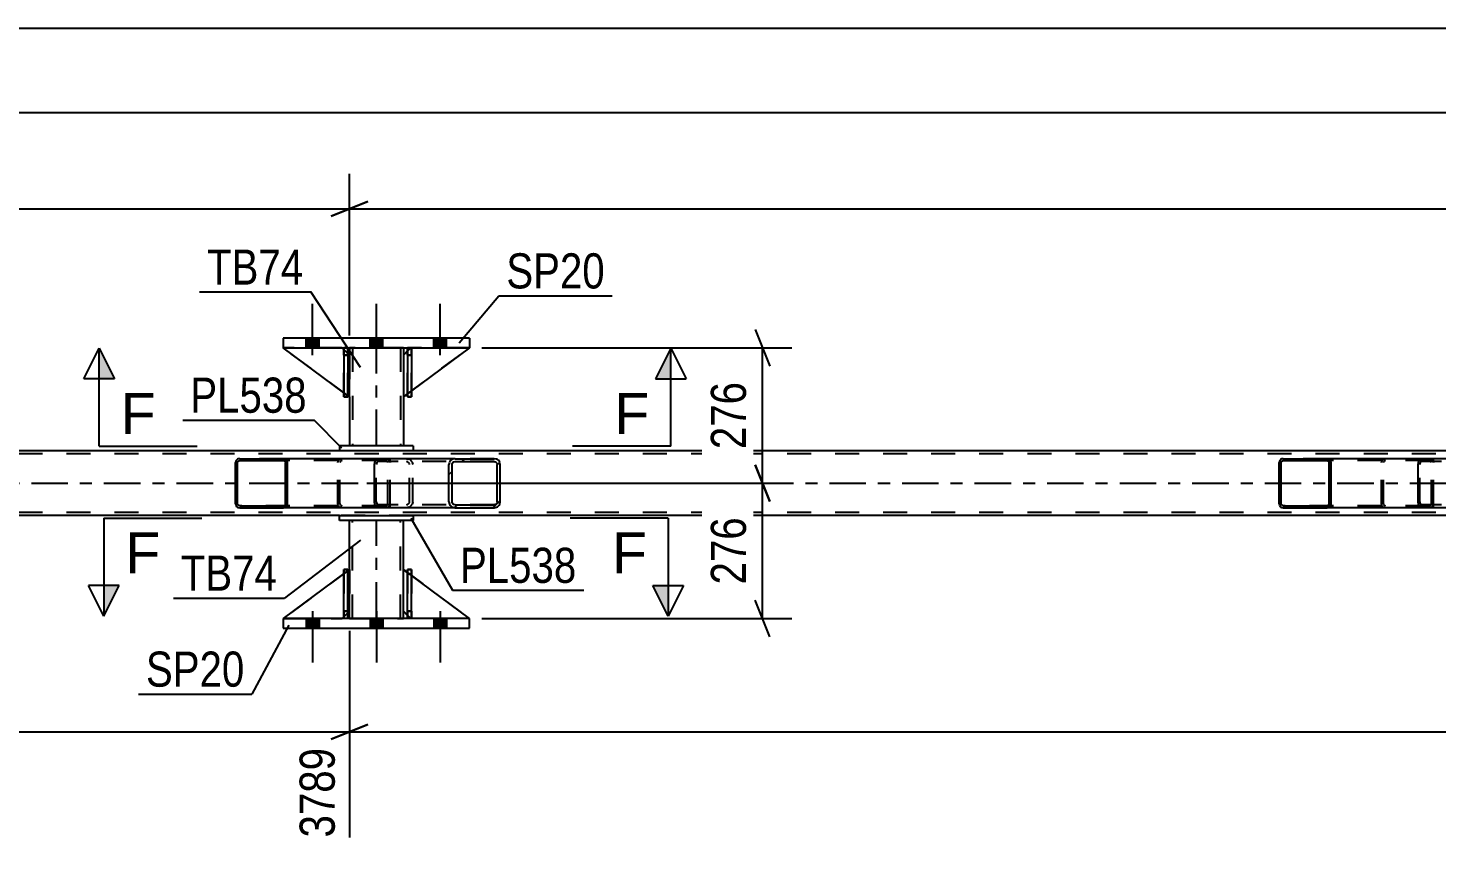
# Model space of a CAD drawing. Header units: millimetres. Extents: x 0 to 841, y 0 to 594.
# Drawn here: x 211.4 to 326.3, y 218.5 to 285.1 of the extents above; entities that cross this region are included whole.
import ezdxf

# ---------------------------------------------------------------- set-up
doc = ezdxf.new("R2010")
doc.units = ezdxf.units.MM
doc.linetypes.add('DXK_LINE_DOT2', pattern=[3.9198, 1.9599, -1.9599])
doc.linetypes.add('DXK_LINE_DOT3', pattern=[5.9187, 2.979, -0.9799, 0.9799, -0.9799])
doc.styles.add('Arial', font='ARIAL.TTF', dxfattribs={"height": 0.2})
doc.styles.add('Arial Narrow', font='ARIALN.TTF', dxfattribs={"height": 0.2})

# ---------------------------------------------------------------- blocks, each defined once
blk = doc.blocks.new('Bolt-814748510-2483 - 2466')
at = {"linetype": 'Continuous'}
for points in [[(235.15, 236.96), (234.11, 236.96), (234.11, 236.16), (235.15, 236.16)], [(235.15, 236.96), (234.11, 236.96), (234.11, 236.16), (235.15, 236.16)], [(235.15, 236.96), (234.11, 236.96), (234.11, 236.16), (235.15, 236.16)], [(240.35, 236.96), (239.31, 236.96), (239.31, 236.16), (240.35, 236.16)], [(240.35, 236.96), (239.31, 236.96), (239.31, 236.16), (240.35, 236.16)], [(245.55, 236.96), (244.51, 236.96), (244.51, 236.16), (245.55, 236.16)], [(245.55, 236.96), (244.51, 236.96), (244.51, 236.16), (245.55, 236.16)], [(245.55, 236.96), (244.51, 236.96), (244.51, 236.16), (245.55, 236.16)]]:
    blk.add_hatch(color=1, dxfattribs=at).paths.add_polyline_path(points)
at = {"color": 1, "linetype": 'Continuous'}
for p, q in [((234.11, 236.96), (234.11, 236.16)), ((234.11, 236.96), (234.11, 236.16)), ((234.11, 236.96), (234.11, 236.16)), ((234.63, 237.56), (234.63, 233.36)), ((234.63, 237.56), (234.63, 233.36)), ((234.63, 237.56), (234.63, 233.36)), ((235.15, 236.96), (235.15, 236.16)), ((235.15, 236.96), (235.15, 236.16)), ((235.15, 236.96), (235.15, 236.16)), ((239.31, 236.96), (239.31, 236.16)), ((239.31, 236.96), (239.31, 236.16)), ((239.83, 237.56), (239.83, 233.36)), ((239.83, 237.56), (239.83, 233.36)), ((240.35, 236.96), (240.35, 236.16)), ((240.35, 236.96), (240.35, 236.16)), ((244.51, 236.96), (244.51, 236.16)), ((244.51, 236.96), (244.51, 236.16)), ((244.51, 236.96), (244.51, 236.16)), ((245.03, 237.56), (245.03, 233.36)), ((245.03, 237.56), (245.03, 233.36)), ((245.03, 237.56), (245.03, 233.36)), ((245.55, 236.96), (245.55, 236.16)), ((245.55, 236.96), (245.55, 236.16)), ((245.55, 236.96), (245.55, 236.16))]:
    blk.add_line(p, q, dxfattribs=at)
blk = doc.blocks.new('Part-814748510-2604 - 2466')
at = {"color": 2, "linetype": 'Continuous'}
for p, q in [((242.7, 259.04), (242.38, 259.04)), ((242.38, 259.04), (242.38, 255.04)), ((242.7, 259.04), (242.7, 259.04)), ((242.7, 259.04), (242.7, 255.04)), ((242.7, 255.04), (242.38, 255.04))]:
    blk.add_line(p, q, dxfattribs=at)
at = {"color": 7, "linetype": 'DXK_LINE_DOT2'}
for p, q in [((242.38, 258.44), (242.38, 259.04)), ((242.7, 258.44), (242.7, 259.04)), ((242.7, 259.04), (242.7, 259.04)), ((242.7, 258.44), (242.38, 258.44)), ((242.38, 258.44), (242.38, 255.04)), ((242.7, 255.04), (242.7, 258.44))]:
    blk.add_line(p, q, dxfattribs=at)
blk = doc.blocks.new('Bolt-814748510-2484 - 2466')
at = {"linetype": 'Continuous'}
for points in [[(234.11, 259.04), (235.15, 259.04), (235.15, 259.84), (234.11, 259.84)], [(234.11, 259.04), (235.15, 259.04), (235.15, 259.84), (234.11, 259.84)], [(234.11, 259.04), (235.15, 259.04), (235.15, 259.84), (234.11, 259.84)], [(239.31, 259.04), (240.35, 259.04), (240.35, 259.84), (239.31, 259.84)], [(239.31, 259.04), (240.35, 259.04), (240.35, 259.84), (239.31, 259.84)], [(244.51, 259.04), (245.55, 259.04), (245.55, 259.84), (244.51, 259.84)], [(244.51, 259.04), (245.55, 259.04), (245.55, 259.84), (244.51, 259.84)], [(244.51, 259.04), (245.55, 259.04), (245.55, 259.84), (244.51, 259.84)]]:
    blk.add_hatch(color=1, dxfattribs=at).paths.add_polyline_path(points)
at = {"color": 1, "linetype": 'Continuous'}
for p, q in [((234.63, 258.44), (234.63, 262.64)), ((234.63, 258.44), (234.63, 262.64)), ((234.63, 258.44), (234.63, 262.64)), ((239.83, 258.44), (239.83, 262.64)), ((239.83, 258.44), (239.83, 262.64)), ((245.03, 258.44), (245.03, 262.64)), ((245.03, 258.44), (245.03, 262.64)), ((245.03, 258.44), (245.03, 262.64)), ((234.11, 259.04), (234.11, 259.84)), ((234.11, 259.04), (234.11, 259.84)), ((234.11, 259.04), (234.11, 259.84)), ((235.15, 259.04), (235.15, 259.84)), ((235.15, 259.04), (235.15, 259.84)), ((235.15, 259.04), (235.15, 259.84)), ((239.31, 259.04), (239.31, 259.84)), ((239.31, 259.04), (239.31, 259.84)), ((240.35, 259.04), (240.35, 259.84)), ((240.35, 259.04), (240.35, 259.84)), ((244.51, 259.04), (244.51, 259.84)), ((244.51, 259.04), (244.51, 259.84)), ((244.51, 259.04), (244.51, 259.84)), ((245.55, 259.04), (245.55, 259.84)), ((245.55, 259.04), (245.55, 259.84)), ((245.55, 259.04), (245.55, 259.84))]:
    blk.add_line(p, q, dxfattribs=at)
blk = doc.blocks.new('Part-814748510-2548 - 2466')
at = {"color": 2, "linetype": 'Continuous'}
for p, q in [((236.83, 250.64), (99.23, 250.64)), ((492.23, 250.64), (242.83, 250.64)), ((236.83, 245.36), (99.23, 245.36)), ((492.23, 245.36), (242.83, 245.36))]:
    blk.add_line(p, q, dxfattribs=at)
at = {"color": 7, "linetype": 'DXK_LINE_DOT2'}
for p, q in [((242.83, 250.64), (236.83, 250.64)), ((761.35, 250.4), (99.23, 250.4)), ((761.35, 245.6), (99.23, 245.6)), ((242.83, 245.36), (236.83, 245.36))]:
    blk.add_line(p, q, dxfattribs=at)
at = {"color": 7, "linetype": 'DXK_LINE_DOT3'}
blk.add_line((99.23, 248), (761.35, 248), dxfattribs=at)
blk = doc.blocks.new('Part-814748510-2610 - 2466')
at = {"linetype": 'Continuous'}
h = blk.add_hatch(dxfattribs=at)
h.set_pattern_fill('', scale=0.7, style=0, pattern_type=0)
h.set_pattern_definition([(45, (232.5688, 249.8034), (-1.57154, 1.57154), [])])
h.paths.add_polyline_path([(232.59, 249.68), (232.57, 249.8), (232.5, 249.91), (232.38, 249.98), (232.25, 250), (228.68, 250), (228.55, 249.98), (228.44, 249.91), (228.36, 249.8), (228.34, 249.68), (228.34, 246.32), (228.36, 246.2), (228.44, 246.09), (228.55, 246.03), (228.68, 246), (232.25, 246), (232.38, 246.03), (232.5, 246.09), (232.57, 246.2), (232.59, 246.32)])
h.paths.add_polyline_path([(232.41, 246.26), (232.37, 246.21), (232.32, 246.17), (232.25, 246.16), (228.68, 246.16), (228.61, 246.17), (228.56, 246.21), (228.52, 246.26), (228.51, 246.32), (228.51, 249.68), (228.52, 249.74), (228.56, 249.79), (228.61, 249.83), (228.68, 249.84), (232.25, 249.84), (232.32, 249.83), (232.37, 249.79), (232.41, 249.74), (232.42, 249.68), (232.42, 246.32)])
at = {"color": 2, "linetype": 'Continuous'}
for p, q in [((228.36, 249.8), (228.34, 249.68)), ((228.34, 246.32), (228.34, 249.68)), ((228.51, 249.68), (228.52, 249.74)), ((228.51, 246.32), (228.51, 249.68)), ((228.52, 249.74), (228.56, 249.79)), ((228.68, 250), (228.55, 249.98)), ((228.56, 249.79), (228.61, 249.83)), ((228.61, 249.83), (228.68, 249.84)), ((228.68, 250), (232.25, 250)), ((228.68, 249.84), (232.25, 249.84)), ((239.95, 250), (232.25, 250)), ((232.38, 249.98), (232.25, 250)), ((232.25, 249.84), (232.32, 249.83)), ((232.32, 249.83), (232.37, 249.79)), ((232.37, 249.79), (232.41, 249.74)), ((232.41, 249.74), (232.42, 249.68)), ((232.42, 246.32), (232.42, 249.68)), ((232.59, 249.68), (232.57, 249.8)), ((232.59, 246.32), (232.59, 249.68)), ((228.34, 246.32), (228.36, 246.2)), ((228.52, 246.26), (228.51, 246.32)), ((228.56, 246.21), (228.52, 246.26)), ((228.55, 246.03), (228.68, 246)), ((228.61, 246.17), (228.56, 246.21)), ((228.68, 246.16), (228.61, 246.17)), ((228.68, 246.16), (232.25, 246.16)), ((228.68, 246), (232.25, 246)), ((232.32, 246.17), (232.25, 246.16)), ((232.25, 246), (232.38, 246.03)), ((239.95, 246), (232.25, 246)), ((232.37, 246.21), (232.32, 246.17)), ((232.41, 246.26), (232.37, 246.21)), ((232.42, 246.32), (232.41, 246.26)), ((232.57, 246.2), (232.59, 246.32))]:
    blk.add_line(p, q, dxfattribs=at)
at = {"color": 7, "linetype": 'DXK_LINE_DOT2'}
for p, q in [((232.25, 250), (228.68, 250)), ((240.6, 249.84), (228.68, 249.84)), ((236.69, 249.68), (236.71, 249.8)), ((236.69, 246.32), (236.69, 249.68)), ((236.87, 249.74), (236.86, 249.68)), ((236.86, 246.32), (236.86, 249.68)), ((236.91, 249.79), (236.87, 249.74)), ((236.9, 249.98), (237.03, 250)), ((236.96, 249.83), (236.91, 249.79)), ((237.03, 249.84), (236.96, 249.83)), ((240.6, 250), (239.95, 250)), ((240.6, 250), (240.73, 249.98)), ((240.67, 249.83), (240.6, 249.84)), ((240.72, 249.79), (240.67, 249.83)), ((240.76, 249.74), (240.72, 249.79)), ((240.77, 249.68), (240.76, 249.74)), ((240.77, 246.32), (240.77, 249.68)), ((240.92, 249.8), (240.94, 249.7)), ((240.94, 249.7), (240.94, 249.68)), ((240.94, 246.32), (240.94, 249.68)), ((240.6, 246.16), (228.68, 246.16)), ((232.25, 246), (228.68, 246)), ((236.71, 246.2), (236.69, 246.32)), ((236.86, 246.32), (236.87, 246.26)), ((236.87, 246.26), (236.91, 246.21)), ((237.03, 246), (236.9, 246.03)), ((236.91, 246.21), (236.92, 246.2)), ((236.92, 246.2), (236.96, 246.17)), ((236.96, 246.17), (237.03, 246.16)), ((240.6, 246), (239.95, 246)), ((240.6, 246.16), (240.67, 246.17)), ((240.73, 246.03), (240.6, 246)), ((240.67, 246.17), (240.72, 246.21)), ((240.72, 246.21), (240.76, 246.26)), ((240.76, 246.26), (240.77, 246.32)), ((240.94, 246.3), (240.92, 246.2)), ((240.94, 246.32), (240.94, 246.3))]:
    blk.add_line(p, q, dxfattribs=at)
at = {"color": 2, "linetype": 'Continuous'}
for centre, start, end in [((228.67, 249.67), 110.7583, 155.68), ((232.27, 249.67), 24.32, 69.2417), ((228.67, 246.33), 204.32, 249.2417), ((232.27, 246.33), 290.7583, 335.68)]:
    blk.add_arc(centre, 0.331, start, end, dxfattribs=at)
at = {"color": 7, "linetype": 'DXK_LINE_DOT2'}
for centre, start, end in [((237.01, 249.67), 110.7583, 155.68), ((240.62, 249.67), 24.32, 69.2417), ((237.01, 246.33), 204.32, 249.2417), ((240.62, 246.33), 290.7583, 335.68)]:
    blk.add_arc(centre, 0.331, start, end, dxfattribs=at)
blk = doc.blocks.new('Part-814748510-2624 - 2466')
at = {"color": 2, "linetype": 'Continuous'}
for p, q in [((237.63, 259.04), (237.63, 258.44)), ((242.03, 259.04), (242.03, 258.44)), ((237.63, 255.04), (237.63, 251.04)), ((242.03, 255.04), (242.03, 251.04))]:
    blk.add_line(p, q, dxfattribs=at)
at = {"color": 7, "linetype": 'DXK_LINE_DOT2'}
for p, q in [((242.03, 259.04), (237.63, 259.04)), ((237.87, 259.04), (237.87, 251.04)), ((241.79, 259.04), (241.79, 251.04)), ((237.63, 258.44), (237.63, 255.04)), ((242.03, 258.44), (242.03, 255.04)), ((242.03, 251.04), (237.63, 251.04))]:
    blk.add_line(p, q, dxfattribs=at)
at = {"color": 7, "linetype": 'DXK_LINE_DOT3'}
blk.add_line((239.83, 251.04), (239.83, 259.04), dxfattribs=at)
blk = doc.blocks.new('Part-814748510-2597 - 2466')
at = {"color": 2, "linetype": 'Continuous'}
for p, q in [((242.83, 251.04), (236.83, 251.04)), ((236.83, 251.04), (236.83, 250.64)), ((242.83, 250.64), (236.83, 250.64)), ((242.83, 251.04), (242.83, 250.64))]:
    blk.add_line(p, q, dxfattribs=at)
blk = doc.blocks.new('Part-814748510-2609 - 2466')
at = {"linetype": 'Continuous'}
h = blk.add_hatch(dxfattribs=at)
h.set_pattern_fill('', scale=0.7, style=0, pattern_type=0)
h.set_pattern_definition([(45, (249.9007, 249.7046), (-1.57154, 1.57154), [])])
h.paths.add_polyline_path([(249.94, 249.52), (249.9, 249.7), (249.79, 249.86), (249.63, 249.96), (249.44, 250), (246.25, 250), (246.06, 249.96), (245.9, 249.86), (245.79, 249.7), (245.75, 249.52), (245.75, 246.48), (245.79, 246.3), (245.9, 246.14), (246.06, 246.04), (246.25, 246), (249.44, 246), (249.63, 246.04), (249.79, 246.14), (249.9, 246.3), (249.94, 246.48)])
h.paths.add_polyline_path([(249.67, 246.39), (249.61, 246.31), (249.53, 246.26), (249.44, 246.24), (246.25, 246.24), (246.16, 246.26), (246.07, 246.31), (246.02, 246.39), (246, 246.48), (246, 249.52), (246.02, 249.61), (246.07, 249.69), (246.16, 249.74), (246.25, 249.76), (249.44, 249.76), (249.53, 249.74), (249.61, 249.69), (249.67, 249.61), (249.69, 249.52), (249.69, 246.48)])
at = {"color": 2, "linetype": 'Continuous'}
for p, q in [((239.68, 249.52), (239.7, 249.7)), ((239.68, 246.48), (239.68, 249.52)), ((239.7, 249.7), (239.76, 249.86)), ((239.76, 249.86), (239.85, 249.96)), ((239.85, 249.96), (239.95, 250)), ((246.25, 250), (239.95, 250)), ((245.79, 249.7), (245.75, 249.52)), ((245.75, 246.48), (245.75, 249.52)), ((246, 249.52), (246.02, 249.61)), ((246, 246.48), (246, 249.52)), ((246.02, 249.61), (246.07, 249.69)), ((246.25, 250), (246.06, 249.96)), ((246.07, 249.69), (246.16, 249.74)), ((246.16, 249.74), (246.25, 249.76)), ((246.25, 250), (249.44, 250)), ((246.25, 249.76), (249.44, 249.76)), ((249.63, 249.96), (249.44, 250)), ((249.44, 249.76), (249.53, 249.74)), ((249.53, 249.74), (249.61, 249.69)), ((249.61, 249.69), (249.67, 249.61)), ((249.67, 249.61), (249.69, 249.52)), ((249.69, 246.48), (249.69, 249.52)), ((249.94, 249.52), (249.9, 249.7)), ((249.94, 246.48), (249.94, 249.52)), ((239.7, 246.3), (239.68, 246.48)), ((239.76, 246.14), (239.7, 246.3)), ((239.85, 246.04), (239.76, 246.14)), ((239.95, 246), (239.85, 246.04)), ((246.25, 246), (239.95, 246)), ((245.75, 246.48), (245.79, 246.3)), ((246.02, 246.39), (246, 246.48)), ((246.07, 246.31), (246.02, 246.39)), ((246.06, 246.04), (246.25, 246)), ((246.16, 246.26), (246.07, 246.31)), ((246.25, 246.24), (246.16, 246.26)), ((246.25, 246.24), (249.44, 246.24)), ((246.25, 246), (249.44, 246)), ((249.53, 246.26), (249.44, 246.24)), ((249.44, 246), (249.63, 246.04)), ((249.61, 246.31), (249.53, 246.26)), ((249.67, 246.39), (249.61, 246.31)), ((249.69, 246.48), (249.67, 246.39)), ((249.9, 246.3), (249.94, 246.48))]:
    blk.add_line(p, q, dxfattribs=at)
at = {"color": 7, "linetype": 'DXK_LINE_DOT2'}
for p, q in [((239.83, 249.61), (239.82, 249.52)), ((239.82, 246.48), (239.82, 249.52)), ((239.86, 249.69), (239.83, 249.61)), ((239.9, 249.74), (239.86, 249.69)), ((239.95, 249.76), (239.9, 249.74)), ((249.44, 249.76), (239.95, 249.76)), ((240.94, 249.76), (240.94, 250)), ((242.29, 250), (242.48, 249.96)), ((242.38, 249.74), (242.29, 249.76)), ((242.46, 249.69), (242.38, 249.74)), ((242.52, 249.61), (242.46, 249.69)), ((242.54, 249.52), (242.52, 249.61)), ((242.54, 246.48), (242.54, 249.52)), ((242.75, 249.7), (242.79, 249.52)), ((242.79, 246.48), (242.79, 249.52)), ((249.44, 250), (246.25, 250)), ((239.82, 246.48), (239.83, 246.39)), ((239.83, 246.39), (239.86, 246.31)), ((239.86, 246.31), (239.9, 246.26)), ((239.9, 246.26), (239.95, 246.24)), ((249.44, 246.24), (239.95, 246.24)), ((240.94, 246), (240.94, 246.24)), ((242.29, 246.24), (242.38, 246.26)), ((242.48, 246.04), (242.29, 246)), ((242.38, 246.26), (242.46, 246.31)), ((242.46, 246.31), (242.52, 246.39)), ((242.52, 246.39), (242.54, 246.48)), ((242.79, 246.48), (242.75, 246.3)), ((249.44, 246), (246.25, 246))]:
    blk.add_line(p, q, dxfattribs=at)
for centre, start, end in [((242.3, 249.51), 23.8494, 68.8059), ((242.3, 246.5), 291.1941, 336.1506)]:
    blk.add_arc(centre, 0.492, start, end, dxfattribs=at)
at = {"color": 2, "linetype": 'Continuous'}
for centre, start, end in [((246.24, 249.51), 111.1941, 156.1506), ((249.45, 249.51), 23.8494, 68.8059), ((246.24, 246.5), 203.8494, 248.8059), ((249.45, 246.5), 291.1941, 336.1506)]:
    blk.add_arc(centre, 0.492, start, end, dxfattribs=at)
blk = doc.blocks.new('Part-814748510-2626 - 2466')
at = {"color": 7, "linetype": 'DXK_LINE_DOT2'}
for p, q in [((237.18, 258.44), (237.18, 259.04)), ((237.18, 259.04), (237.18, 259.04)), ((237.18, 259.04), (237.18, 255.04)), ((237.5, 259.04), (237.18, 259.04)), ((237.5, 258.44), (237.5, 259.04)), ((237.5, 255.04), (237.5, 259.04)), ((237.18, 255.04), (237.18, 258.44)), ((237.18, 258.44), (237.5, 258.44)), ((237.5, 258.44), (237.5, 255.04)), ((237.18, 255.04), (237.5, 255.04))]:
    blk.add_line(p, q, dxfattribs=at)
blk = doc.blocks.new('Part-814748510-2706 - 2466')
at = {"color": 2, "linetype": 'Continuous'}
for p, q in [((242.03, 237.56), (242.03, 240.96)), ((242.38, 240.7), (242.03, 240.96)), ((247.43, 236.96), (242.7, 240.46)), ((242.38, 237.21), (242.03, 237.56))]:
    blk.add_line(p, q, dxfattribs=at)
at = {"color": 7, "linetype": 'DXK_LINE_DOT2'}
for p, q in [((242.7, 240.46), (242.38, 240.7)), ((242.63, 236.96), (242.38, 237.21)), ((247.43, 236.96), (242.63, 236.96)), ((247.43, 236.96), (247.43, 236.96)), ((247.43, 236.96), (247.43, 236.96))]:
    blk.add_line(p, q, dxfattribs=at)
blk = doc.blocks.new('Part-814748510-2707 - 2466')
at = {"color": 7, "linetype": 'DXK_LINE_DOT2'}
for p, q in [((242.03, 237.56), (242.03, 240.96)), ((242.03, 240.96), (247.43, 236.96)), ((242.63, 236.96), (242.03, 237.56)), ((247.43, 236.96), (242.63, 236.96))]:
    blk.add_line(p, q, dxfattribs=at)
blk = doc.blocks.new('Part-814748510-2708 - 2466')
at = {"color": 7, "linetype": 'DXK_LINE_DOT2'}
for p, q in [((242.38, 258.44), (242.38, 259.04)), ((242.38, 259.04), (242.38, 259.04)), ((242.38, 259.04), (242.38, 255.04)), ((242.7, 259.04), (242.38, 259.04)), ((242.7, 258.44), (242.7, 259.04)), ((242.7, 255.04), (242.7, 259.04)), ((242.38, 255.04), (242.38, 258.44)), ((242.38, 258.44), (242.7, 258.44)), ((242.7, 258.44), (242.7, 255.04)), ((242.38, 255.04), (242.7, 255.04))]:
    blk.add_line(p, q, dxfattribs=at)
blk = doc.blocks.new('Part-814748510-2709 - 2466')
at = {"color": 2, "linetype": 'Continuous'}
for p, q in [((237.18, 240.63), (232.23, 236.96)), ((237.63, 240.96), (237.5, 240.87)), ((237.63, 237.56), (237.63, 240.96)), ((237.18, 237.11), (237.03, 236.96)), ((237.63, 237.56), (237.5, 237.43)), ((237.63, 237.56), (237.63, 237.56))]:
    blk.add_line(p, q, dxfattribs=at)
at = {"color": 7, "linetype": 'DXK_LINE_DOT2'}
for p, q in [((237.5, 240.87), (237.18, 240.63)), ((237.63, 237.56), (237.63, 240.96)), ((232.23, 236.96), (237.03, 236.96)), ((237.63, 237.56), (237.03, 236.96)), ((237.5, 237.43), (237.18, 237.11))]:
    blk.add_line(p, q, dxfattribs=at)
blk = doc.blocks.new('Part-814748510-2710 - 2466')
at = {"color": 7, "linetype": 'DXK_LINE_DOT2'}
for p, q in [((237.63, 240.96), (232.23, 236.96)), ((237.63, 237.56), (237.63, 240.96)), ((237.63, 240.96), (237.63, 237.56)), ((232.23, 236.96), (237.03, 236.96)), ((237.03, 236.96), (237.63, 237.56)), ((237.63, 237.56), (237.03, 236.96)), ((237.63, 237.56), (237.63, 237.56))]:
    blk.add_line(p, q, dxfattribs=at)
blk = doc.blocks.new('Part-814748510-2711 - 2466')
at = {"color": 2, "linetype": 'Continuous'}
for p, q in [((237.18, 236.96), (237.18, 240.96)), ((237.18, 240.96), (237.5, 240.96)), ((237.5, 236.96), (237.5, 240.96)), ((237.18, 236.96), (237.18, 236.96)), ((237.5, 236.96), (237.18, 236.96))]:
    blk.add_line(p, q, dxfattribs=at)
at = {"color": 7, "linetype": 'DXK_LINE_DOT2'}
for p, q in [((237.18, 240.96), (237.18, 237.56)), ((237.5, 237.56), (237.5, 240.96)), ((237.18, 237.56), (237.18, 236.96)), ((237.18, 237.56), (237.5, 237.56)), ((237.5, 236.96), (237.5, 237.56)), ((237.5, 236.96), (237.5, 236.96))]:
    blk.add_line(p, q, dxfattribs=at)
blk = doc.blocks.new('Part-814748510-2713 - 2466')
at = {"color": 7, "linetype": 'DXK_LINE_DOT2'}
for p, q in [((237.5, 240.96), (237.18, 240.96)), ((237.18, 237.56), (237.18, 240.96)), ((237.18, 236.96), (237.18, 240.96)), ((237.5, 240.96), (237.5, 237.56)), ((237.5, 236.96), (237.5, 240.96)), ((237.5, 237.56), (237.18, 237.56)), ((237.18, 236.96), (237.18, 237.56)), ((237.5, 236.96), (237.18, 236.96)), ((237.5, 237.56), (237.5, 236.96)), ((237.5, 236.96), (237.5, 236.96))]:
    blk.add_line(p, q, dxfattribs=at)
blk = doc.blocks.new('Part-814748510-2715 - 2466')
at = {"linetype": 'Continuous'}
h = blk.add_hatch(dxfattribs=at)
h.set_pattern_fill('', scale=0.7, style=0, pattern_type=0)
h.set_pattern_definition([(45, (335.035, 249.7046), (-1.57154, 1.57154), [])])
h.paths.add_polyline_path([(335.07, 249.52), (335.03, 249.7), (334.93, 249.86), (334.76, 249.96), (334.57, 250), (331.39, 250), (331.19, 249.96), (331.03, 249.86), (330.92, 249.7), (330.88, 249.52), (330.88, 246.48), (330.92, 246.3), (331.03, 246.14), (331.19, 246.04), (331.39, 246), (334.57, 246), (334.76, 246.04), (334.93, 246.14), (335.03, 246.3), (335.07, 246.48)])
h.paths.add_polyline_path([(334.8, 246.39), (334.75, 246.31), (334.67, 246.26), (334.57, 246.24), (331.39, 246.24), (331.29, 246.26), (331.21, 246.31), (331.15, 246.39), (331.13, 246.48), (331.13, 249.52), (331.15, 249.61), (331.21, 249.69), (331.29, 249.74), (331.39, 249.76), (334.57, 249.76), (334.67, 249.74), (334.75, 249.69), (334.8, 249.61), (334.82, 249.52), (334.82, 246.48)])
at = {"color": 2, "linetype": 'Continuous'}
for p, q in [((324.82, 249.52), (324.84, 249.7)), ((324.82, 246.48), (324.82, 249.52)), ((324.84, 249.7), (324.89, 249.86)), ((324.89, 249.86), (324.98, 249.96)), ((324.98, 249.96), (325.09, 250)), ((331.39, 250), (325.09, 250)), ((330.92, 249.7), (330.88, 249.52)), ((330.88, 246.48), (330.88, 249.52)), ((331.13, 249.52), (331.15, 249.61)), ((331.13, 246.48), (331.13, 249.52)), ((331.15, 249.61), (331.21, 249.69)), ((331.39, 250), (331.19, 249.96)), ((331.21, 249.69), (331.29, 249.74)), ((331.29, 249.74), (331.39, 249.76)), ((331.39, 250), (334.57, 250)), ((331.39, 249.76), (334.57, 249.76)), ((334.76, 249.96), (334.57, 250)), ((334.57, 249.76), (334.67, 249.74)), ((334.67, 249.74), (334.75, 249.69)), ((334.75, 249.69), (334.8, 249.61)), ((334.8, 249.61), (334.82, 249.52)), ((334.82, 246.48), (334.82, 249.52)), ((335.07, 249.52), (335.03, 249.7)), ((335.07, 246.48), (335.07, 249.52)), ((324.84, 246.3), (324.82, 246.48)), ((324.89, 246.14), (324.84, 246.3)), ((324.98, 246.04), (324.89, 246.14)), ((325.09, 246), (324.98, 246.04)), ((331.39, 246), (325.09, 246)), ((330.88, 246.48), (330.92, 246.3)), ((331.15, 246.39), (331.13, 246.48)), ((331.21, 246.31), (331.15, 246.39)), ((331.19, 246.04), (331.39, 246)), ((331.29, 246.26), (331.21, 246.31)), ((331.39, 246.24), (331.29, 246.26)), ((331.39, 246.24), (334.57, 246.24)), ((331.39, 246), (334.57, 246)), ((334.67, 246.26), (334.57, 246.24)), ((334.57, 246), (334.76, 246.04)), ((334.75, 246.31), (334.67, 246.26)), ((334.8, 246.39), (334.75, 246.31)), ((334.82, 246.48), (334.8, 246.39)), ((335.03, 246.3), (335.07, 246.48))]:
    blk.add_line(p, q, dxfattribs=at)
at = {"color": 7, "linetype": 'DXK_LINE_DOT2'}
for p, q in [((324.96, 249.61), (324.95, 249.52)), ((324.95, 246.48), (324.95, 249.52)), ((324.99, 249.69), (324.96, 249.61)), ((325.03, 249.74), (324.99, 249.69)), ((325.09, 249.76), (325.03, 249.74)), ((334.57, 249.76), (325.09, 249.76)), ((326.08, 249.76), (326.08, 250)), ((327.42, 250), (327.61, 249.96)), ((327.52, 249.74), (327.42, 249.76)), ((327.6, 249.69), (327.52, 249.74)), ((327.65, 249.61), (327.6, 249.69)), ((327.67, 249.52), (327.65, 249.61)), ((327.67, 246.48), (327.67, 249.52)), ((327.88, 249.7), (327.92, 249.52)), ((327.92, 246.48), (327.92, 249.52)), ((334.57, 250), (331.39, 250)), ((324.95, 246.48), (324.96, 246.39)), ((324.96, 246.39), (324.99, 246.31)), ((324.99, 246.31), (325.03, 246.26)), ((325.03, 246.26), (325.09, 246.24)), ((334.57, 246.24), (325.09, 246.24)), ((326.08, 246), (326.08, 246.24)), ((327.42, 246.24), (327.52, 246.26)), ((327.61, 246.04), (327.42, 246)), ((327.52, 246.26), (327.6, 246.31)), ((327.6, 246.31), (327.65, 246.39)), ((327.65, 246.39), (327.67, 246.48)), ((327.92, 246.48), (327.88, 246.3)), ((334.57, 246), (331.39, 246))]:
    blk.add_line(p, q, dxfattribs=at)
for centre, start, end in [((327.43, 249.51), 23.8494, 68.8059), ((327.43, 246.5), 291.1941, 336.1506)]:
    blk.add_arc(centre, 0.492, start, end, dxfattribs=at)
at = {"color": 2, "linetype": 'Continuous'}
for centre, start, end in [((331.37, 249.51), 111.1941, 156.1506), ((334.58, 249.51), 23.8494, 68.8059), ((331.37, 246.5), 203.8494, 248.8059), ((334.58, 246.5), 291.1941, 336.1506)]:
    blk.add_arc(centre, 0.492, start, end, dxfattribs=at)
blk = doc.blocks.new('Part-814748510-2717 - 2466')
at = {"color": 2, "linetype": 'Continuous'}
for p, q in [((237.5, 259.04), (237.18, 259.04)), ((237.18, 259.04), (237.18, 255.04)), ((237.5, 259.04), (237.5, 259.04)), ((237.5, 259.04), (237.5, 255.04)), ((237.5, 255.04), (237.18, 255.04))]:
    blk.add_line(p, q, dxfattribs=at)
at = {"color": 7, "linetype": 'DXK_LINE_DOT2'}
for p, q in [((237.18, 258.44), (237.18, 259.04)), ((237.5, 258.44), (237.5, 259.04)), ((237.5, 259.04), (237.5, 259.04)), ((237.5, 258.44), (237.18, 258.44)), ((237.18, 258.44), (237.18, 255.04)), ((237.5, 255.04), (237.5, 258.44))]:
    blk.add_line(p, q, dxfattribs=at)
blk = doc.blocks.new('Part-814748510-2718 - 2466')
at = {"color": 7, "linetype": 'DXK_LINE_DOT2'}
for p, q in [((237.63, 255.04), (232.23, 259.04)), ((232.23, 259.04), (237.03, 259.04)), ((237.03, 259.04), (237.63, 258.44)), ((237.63, 258.44), (237.03, 259.04)), ((237.63, 258.44), (237.63, 255.04)), ((237.63, 258.44), (237.63, 258.44)), ((237.63, 258.44), (237.63, 255.04))]:
    blk.add_line(p, q, dxfattribs=at)
blk = doc.blocks.new('Part-814748510-2719 - 2466')
at = {"color": 2, "linetype": 'Continuous'}
for p, q in [((237.18, 255.37), (232.23, 259.04)), ((237.18, 258.89), (237.03, 259.04)), ((237.63, 258.44), (237.5, 258.57)), ((237.63, 258.44), (237.63, 258.44)), ((237.63, 255.04), (237.63, 258.44)), ((237.5, 255.13), (237.63, 255.04)), ((237.63, 255.04), (237.63, 255.04))]:
    blk.add_line(p, q, dxfattribs=at)
at = {"color": 7, "linetype": 'DXK_LINE_DOT2'}
for p, q in [((237.03, 259.04), (232.23, 259.04)), ((237.03, 259.04), (237.63, 258.44)), ((237.5, 258.57), (237.18, 258.89)), ((237.63, 258.44), (237.63, 255.04)), ((237.5, 255.13), (237.18, 255.37))]:
    blk.add_line(p, q, dxfattribs=at)
blk = doc.blocks.new('Part-814748510-2720 - 2466')
at = {"color": 7, "linetype": 'DXK_LINE_DOT2'}
for p, q in [((242.63, 259.04), (242.03, 258.44)), ((242.03, 255.04), (247.43, 259.04)), ((247.43, 259.04), (242.63, 259.04)), ((242.03, 258.44), (242.03, 255.04))]:
    blk.add_line(p, q, dxfattribs=at)
blk = doc.blocks.new('Part-814748510-2721 - 2466')
at = {"color": 2, "linetype": 'Continuous'}
for p, q in [((242.38, 258.79), (242.03, 258.44)), ((247.43, 259.04), (242.7, 255.54)), ((242.03, 258.44), (242.03, 255.04)), ((242.38, 255.3), (242.03, 255.04))]:
    blk.add_line(p, q, dxfattribs=at)
at = {"color": 7, "linetype": 'DXK_LINE_DOT2'}
for p, q in [((242.63, 259.04), (242.38, 258.79)), ((247.43, 259.04), (242.63, 259.04)), ((242.7, 255.54), (242.38, 255.3))]:
    blk.add_line(p, q, dxfattribs=at)
blk = doc.blocks.new('Part-814748510-2740 - 2466')
at = {"linetype": 'Continuous'}
h = blk.add_hatch(dxfattribs=at)
h.set_pattern_fill('', scale=0.7, style=0, pattern_type=0)
h.set_pattern_definition([(45, (317.703, 249.8034), (-1.57154, 1.57154), [])])
h.paths.add_polyline_path([(317.73, 249.68), (317.7, 249.8), (317.63, 249.91), (317.52, 249.98), (317.39, 250), (313.81, 250), (313.68, 249.98), (313.57, 249.91), (313.5, 249.8), (313.47, 249.68), (313.47, 246.32), (313.5, 246.2), (313.57, 246.09), (313.68, 246.03), (313.81, 246), (317.39, 246), (317.52, 246.03), (317.63, 246.09), (317.7, 246.2), (317.73, 246.32)])
h.paths.add_polyline_path([(317.55, 246.26), (317.51, 246.21), (317.45, 246.17), (317.39, 246.16), (313.81, 246.16), (313.75, 246.17), (313.69, 246.21), (313.66, 246.26), (313.64, 246.32), (313.64, 249.68), (313.66, 249.74), (313.69, 249.79), (313.75, 249.83), (313.81, 249.84), (317.39, 249.84), (317.45, 249.83), (317.51, 249.79), (317.55, 249.74), (317.56, 249.68), (317.56, 246.32)])
at = {"color": 2, "linetype": 'Continuous'}
for p, q in [((313.5, 249.8), (313.47, 249.68)), ((313.47, 246.32), (313.47, 249.68)), ((313.64, 249.68), (313.66, 249.74)), ((313.64, 246.32), (313.64, 249.68)), ((313.66, 249.74), (313.69, 249.79)), ((313.81, 250), (313.68, 249.98)), ((313.69, 249.79), (313.75, 249.83)), ((313.75, 249.83), (313.81, 249.84)), ((313.81, 250), (317.39, 250)), ((313.81, 249.84), (317.39, 249.84)), ((325.09, 250), (317.39, 250)), ((317.52, 249.98), (317.39, 250)), ((317.39, 249.84), (317.45, 249.83)), ((317.45, 249.83), (317.51, 249.79)), ((317.51, 249.79), (317.55, 249.74)), ((317.55, 249.74), (317.56, 249.68)), ((317.56, 246.32), (317.56, 249.68)), ((317.73, 249.68), (317.7, 249.8)), ((317.73, 246.32), (317.73, 249.68)), ((313.47, 246.32), (313.5, 246.2)), ((313.66, 246.26), (313.64, 246.32)), ((313.69, 246.21), (313.66, 246.26)), ((313.68, 246.03), (313.81, 246)), ((313.75, 246.17), (313.69, 246.21)), ((313.81, 246.16), (313.75, 246.17)), ((313.81, 246.16), (317.39, 246.16)), ((313.81, 246), (317.39, 246)), ((317.45, 246.17), (317.39, 246.16)), ((317.39, 246), (317.52, 246.03)), ((325.09, 246), (317.39, 246)), ((317.51, 246.21), (317.45, 246.17)), ((317.55, 246.26), (317.51, 246.21)), ((317.56, 246.32), (317.55, 246.26)), ((317.7, 246.2), (317.73, 246.32))]:
    blk.add_line(p, q, dxfattribs=at)
at = {"color": 7, "linetype": 'DXK_LINE_DOT2'}
for p, q in [((317.39, 250), (313.81, 250)), ((325.74, 249.84), (313.81, 249.84)), ((321.82, 249.68), (321.85, 249.8)), ((321.82, 246.32), (321.82, 249.68)), ((322, 249.74), (321.99, 249.68)), ((321.99, 246.32), (321.99, 249.68)), ((322.04, 249.79), (322, 249.74)), ((322.03, 249.98), (322.16, 250)), ((322.1, 249.83), (322.04, 249.79)), ((322.16, 249.84), (322.1, 249.83)), ((325.74, 250), (325.09, 250)), ((325.74, 250), (325.87, 249.98)), ((325.8, 249.83), (325.74, 249.84)), ((325.86, 249.79), (325.8, 249.83)), ((325.89, 249.74), (325.86, 249.79)), ((325.91, 249.68), (325.89, 249.74)), ((325.91, 246.32), (325.91, 249.68)), ((326.05, 249.8), (326.08, 249.68)), ((326.08, 246.32), (326.08, 249.68)), ((325.74, 246.16), (313.81, 246.16)), ((317.39, 246), (313.81, 246)), ((321.85, 246.2), (321.82, 246.32)), ((321.99, 246.32), (322, 246.26)), ((322, 246.26), (322.04, 246.21)), ((322.16, 246), (322.03, 246.03)), ((322.04, 246.21), (322.06, 246.2)), ((322.06, 246.2), (322.1, 246.17)), ((322.1, 246.17), (322.16, 246.16)), ((325.74, 246), (325.09, 246)), ((325.74, 246.16), (325.8, 246.17)), ((325.87, 246.03), (325.74, 246)), ((325.8, 246.17), (325.86, 246.21)), ((325.86, 246.21), (325.89, 246.26)), ((325.89, 246.26), (325.91, 246.32)), ((326.08, 246.32), (326.05, 246.2))]:
    blk.add_line(p, q, dxfattribs=at)
at = {"color": 2, "linetype": 'Continuous'}
for centre, start, end in [((313.8, 249.67), 110.7583, 155.68), ((317.4, 249.67), 24.32, 69.2417), ((313.8, 246.33), 204.32, 249.2417), ((317.4, 246.33), 290.7583, 335.68)]:
    blk.add_arc(centre, 0.331, start, end, dxfattribs=at)
at = {"color": 7, "linetype": 'DXK_LINE_DOT2'}
for centre, start, end in [((322.15, 249.67), 110.7583, 155.68), ((325.75, 249.67), 24.32, 69.2417), ((322.15, 246.33), 204.32, 249.2417), ((325.75, 246.33), 290.7583, 335.68)]:
    blk.add_arc(centre, 0.331, start, end, dxfattribs=at)
blk = doc.blocks.new('Part-814748510-2748 - 2466')
at = {"color": 2, "linetype": 'Continuous'}
for p, q in [((242.38, 236.96), (242.38, 240.96)), ((242.38, 240.96), (242.7, 240.96)), ((242.7, 236.96), (242.7, 240.96)), ((242.38, 236.96), (242.38, 236.96)), ((242.7, 236.96), (242.38, 236.96))]:
    blk.add_line(p, q, dxfattribs=at)
at = {"color": 7, "linetype": 'DXK_LINE_DOT2'}
for p, q in [((242.38, 240.96), (242.38, 237.56)), ((242.7, 237.56), (242.7, 240.96)), ((242.38, 237.56), (242.38, 236.96)), ((242.38, 237.56), (242.7, 237.56)), ((242.7, 236.96), (242.7, 237.56)), ((242.7, 236.96), (242.7, 236.96))]:
    blk.add_line(p, q, dxfattribs=at)
blk = doc.blocks.new('Part-814748510-2750 - 2466')
at = {"color": 7, "linetype": 'DXK_LINE_DOT2'}
for p, q in [((242.7, 240.96), (242.38, 240.96)), ((242.38, 237.56), (242.38, 240.96)), ((242.38, 236.96), (242.38, 240.96)), ((242.7, 240.96), (242.7, 237.56)), ((242.7, 236.96), (242.7, 240.96)), ((242.7, 237.56), (242.38, 237.56)), ((242.38, 236.96), (242.38, 237.56)), ((242.7, 236.96), (242.38, 236.96)), ((242.7, 237.56), (242.7, 236.96)), ((242.7, 236.96), (242.7, 236.96))]:
    blk.add_line(p, q, dxfattribs=at)
blk = doc.blocks.new('Part-814748510-2756 - 2466')
at = {"color": 2, "linetype": 'Continuous'}
for p, q in [((236.83, 245.36), (242.83, 245.36)), ((236.83, 244.96), (236.83, 245.36)), ((242.83, 244.96), (236.83, 244.96)), ((242.83, 245.36), (242.83, 244.96))]:
    blk.add_line(p, q, dxfattribs=at)
blk = doc.blocks.new('Part-814748510-2761 - 2466')
at = {"color": 2, "linetype": 'Continuous'}
for p, q in [((237.63, 240.96), (237.63, 244.96)), ((242.03, 240.96), (242.03, 244.96)), ((237.63, 236.96), (237.63, 237.56)), ((242.03, 236.96), (242.03, 237.56))]:
    blk.add_line(p, q, dxfattribs=at)
at = {"color": 7, "linetype": 'DXK_LINE_DOT2'}
for p, q in [((242.03, 244.96), (237.63, 244.96)), ((237.87, 236.96), (237.87, 244.96)), ((241.79, 236.96), (241.79, 244.96)), ((237.63, 237.56), (237.63, 240.96)), ((242.03, 237.56), (242.03, 240.96)), ((237.63, 236.96), (242.03, 236.96))]:
    blk.add_line(p, q, dxfattribs=at)
at = {"color": 7, "linetype": 'DXK_LINE_DOT3'}
blk.add_line((239.83, 236.96), (239.83, 244.96), dxfattribs=at)
blk = doc.blocks.new('Part-814748510-2766 - 2466')
at = {"color": 2, "linetype": 'Continuous'}
for p, q in [((247.43, 259.84), (232.23, 259.84)), ((232.23, 259.84), (232.23, 259.04)), ((247.43, 259.84), (247.43, 259.04)), ((232.23, 259.04), (247.43, 259.04))]:
    blk.add_line(p, q, dxfattribs=at)
blk = doc.blocks.new('Part-814748510-2771 - 2466')
at = {"color": 2, "linetype": 'Continuous'}
for p, q in [((247.43, 236.96), (232.23, 236.96)), ((232.23, 236.96), (232.23, 236.16)), ((247.43, 236.16), (247.43, 236.96)), ((232.23, 236.16), (247.43, 236.16))]:
    blk.add_line(p, q, dxfattribs=at)
blk = doc.blocks.new('StraightDimension-814748510-2822 - 2466')
at = {"color": 7, "linetype": 'Continuous'}
for p, q in [((237.63, 260.04), (237.63, 273.24)), ((89.01, 270.39), (237.63, 270.39)), ((236.13, 269.79), (239.13, 270.99))]:
    blk.add_line(p, q, dxfattribs=at)
blk = doc.blocks.new('StraightDimension-814748510-2862 - 2466')
at = {"color": 7, "linetype": 'Continuous'}
for p, q in [((270.73, 249.5), (271.93, 246.5)), ((239.06, 248), (273.73, 248)), ((271.33, 236.96), (271.33, 248)), ((271.93, 235.46), (270.73, 238.46)), ((248.43, 236.96), (273.73, 236.96))]:
    blk.add_line(p, q, dxfattribs=at)
at = {"color": 0}
blk.add_wipeout([(270.58, 245.82), (266.38, 245.82), (266.38, 239.14), (270.58, 239.14)], dxfattribs=at)
at = {"color": 3, "style": 'Arial Narrow'}
blk.add_text('276', height=2.863, rotation=90.0002, dxfattribs=at).set_placement((269.98, 239.74))
blk = doc.blocks.new('StraightDimension-814748510-2797 - 2466')
at = {"color": 7, "linetype": 'Continuous'}
for p, q in [((237.63, 235.96), (237.63, 219.1)), ((89.01, 227.71), (237.63, 227.71)), ((236.13, 227.11), (239.13, 228.31))]:
    blk.add_line(p, q, dxfattribs=at)
at = {"color": 0, "linetype": 'Continuous'}
blk.add_wipeout([(237.03, 227.01), (232.83, 227.01), (232.83, 218.5), (237.03, 218.5)], dxfattribs=at)
at = {"color": 3, "linetype": 'Continuous', "style": 'Arial Narrow'}
blk.add_text('3789', height=2.863, rotation=90.0002, dxfattribs=at).set_placement((236.43, 219.1))
blk = doc.blocks.new('StraightDimension-814748510-2804 - 2466')
at = {"color": 7, "linetype": 'Continuous'}
for p, q in [((237.63, 235.96), (237.63, 219.1)), ((239.13, 228.31), (236.13, 227.11)), ((237.63, 227.71), (493.03, 227.71))]:
    blk.add_line(p, q, dxfattribs=at)
blk = doc.blocks.new('StraightDimension-814748510-2829 - 2466')
at = {"color": 7, "linetype": 'Continuous'}
for p, q in [((237.63, 260.04), (237.63, 273.24)), ((239.13, 270.99), (236.13, 269.79)), ((237.63, 270.39), (493.03, 270.39))]:
    blk.add_line(p, q, dxfattribs=at)
blk = doc.blocks.new('StraightDimension-814748510-2890 - 2466')
at = {"color": 7, "linetype": 'Continuous'}
for p, q in [((270.73, 260.54), (271.93, 257.54)), ((248.43, 259.04), (273.73, 259.04)), ((271.33, 248), (271.33, 259.04)), ((271.93, 246.5), (270.73, 249.5)), ((239.06, 248), (273.73, 248))]:
    blk.add_line(p, q, dxfattribs=at)
at = {"color": 0}
blk.add_wipeout([(270.58, 256.86), (266.38, 256.86), (266.38, 250.18), (270.58, 250.18)], dxfattribs=at)
at = {"color": 3, "style": 'Arial Narrow'}
blk.add_text('276', height=2.863, rotation=90.0002, dxfattribs=at).set_placement((269.98, 250.78))
blk = doc.blocks.new('StraightDimension-814748510-2919 - 2466')
at = {"color": 7, "linetype": 'Continuous'}
blk.add_line((88.37, 285.12), (772.21, 285.12), dxfattribs=at)
blk = doc.blocks.new('StraightDimension-814748510-8629 - 2466')
at = {"color": 7, "linetype": 'Continuous'}
blk.add_line((89.01, 278.24), (771.57, 278.24), dxfattribs=at)
blk = doc.blocks.new('SectionMark-814748510-2971 - 2466')
at = {"linetype": 'Continuous'}
for points in [[(218.47, 256.52), (217.22, 256.52), (217.22, 259.02)], [(263.84, 256.52), (262.59, 256.52), (263.84, 259.02)]]:
    blk.add_hatch(color=6, dxfattribs=at).paths.add_polyline_path(points)
at = {"color": 6, "linetype": 'Continuous'}
for p, q in [((215.97, 256.52), (217.22, 259.02)), ((217.22, 251.02), (217.22, 259.02)), ((217.22, 259.02), (218.47, 256.52)), ((263.84, 259.02), (262.59, 256.52)), ((263.84, 251.02), (263.84, 259.02)), ((263.84, 259.02), (265.09, 256.52)), ((218.47, 256.52), (215.97, 256.52)), ((262.59, 256.52), (265.09, 256.52)), ((217.22, 251.02), (225.22, 251.02)), ((263.84, 251.02), (255.84, 251.02))]:
    blk.add_line(p, q, dxfattribs=at)
at = {"color": 0, "linetype": 'Continuous'}
for points in [[(221.82, 252.02), (221.82, 255.52), (218.97, 255.52), (218.97, 252.02)], [(262.09, 252.02), (262.09, 255.52), (259.24, 255.52), (259.24, 252.02)]]:
    blk.add_wipeout(points, dxfattribs=at)
at = {"color": 3, "linetype": 'Continuous', "style": 'Arial'}
for p in [(218.97, 252.02), (259.24, 252.02)]:
    blk.add_text('F', height=3.34, dxfattribs=at).set_placement(p)
blk = doc.blocks.new('SectionMark-814748510-2975 - 2466')
at = {"linetype": 'Continuous'}
for points in [[(217.6, 239.65), (218.85, 239.65), (217.6, 237.15)], [(262.39, 239.65), (263.64, 239.65), (263.64, 237.15)]]:
    blk.add_hatch(color=6, dxfattribs=at).paths.add_polyline_path(points)
at = {"color": 6, "linetype": 'Continuous'}
for p, q in [((217.6, 245.15), (225.6, 245.15)), ((217.6, 245.15), (217.6, 237.15)), ((263.64, 245.15), (255.64, 245.15)), ((263.64, 245.15), (263.64, 237.15)), ((217.6, 237.15), (216.35, 239.65)), ((218.85, 239.65), (216.35, 239.65)), ((217.6, 237.15), (218.85, 239.65)), ((262.39, 239.65), (264.89, 239.65)), ((263.64, 237.15), (262.39, 239.65)), ((264.89, 239.65), (263.64, 237.15))]:
    blk.add_line(p, q, dxfattribs=at)
at = {"color": 0, "linetype": 'Continuous'}
for points in [[(222.2, 240.65), (222.2, 244.15), (219.35, 244.15), (219.35, 240.65)], [(261.89, 240.65), (261.89, 244.15), (259.04, 244.15), (259.04, 240.65)]]:
    blk.add_wipeout(points, dxfattribs=at)
at = {"color": 3, "linetype": 'Continuous', "style": 'Arial'}
for p in [(219.35, 240.65), (259.04, 240.65)]:
    blk.add_text('F', height=3.34, dxfattribs=at).set_placement(p)
blk = doc.blocks.new('Mark-814748510-2593 - 2466')
at = {"color": 30, "linetype": 'Continuous'}
for p in [(224.05, 253.15), (237, 250.85)]:
    blk.add_line(p, (234.76, 253.15), dxfattribs=at)
at = {"color": 0}
blk.add_wipeout([(234.16, 253.75), (234.16, 256.75), (224.65, 256.75), (224.65, 253.75)], dxfattribs=at)
blk.add_wipeout([(234.16, 253.75), (234.16, 256.75), (224.65, 256.75), (224.65, 253.75)], dxfattribs=at)
at = {"color": 3, "style": 'Arial Narrow'}
blk.add_text('PL538', height=2.863, dxfattribs=at).set_placement((224.65, 253.75))
blk = doc.blocks.new('Mark-814748510-2620 - 2466')
at = {"color": 30, "linetype": 'Continuous'}
for p in [(225.41, 263.6), (238.52, 257.43)]:
    blk.add_line(p, (234.47, 263.6), dxfattribs=at)
at = {"color": 0}
blk.add_wipeout([(233.87, 264.2), (233.87, 267.2), (226.01, 267.2), (226.01, 264.2)], dxfattribs=at)
blk.add_wipeout([(233.87, 264.2), (233.87, 267.2), (226.01, 267.2), (226.01, 264.2)], dxfattribs=at)
at = {"color": 3, "style": 'Arial Narrow'}
blk.add_text('TB74', height=2.863, dxfattribs=at).set_placement((226.01, 264.2))
blk = doc.blocks.new('Mark-814748510-2752 - 2466')
at = {"color": 30, "linetype": 'Continuous'}
for p, q in [((242.63, 245.15), (246.05, 239.27)), ((246.05, 239.27), (256.76, 239.27))]:
    blk.add_line(p, q, dxfattribs=at)
at = {"color": 0}
blk.add_wipeout([(256.16, 239.87), (256.16, 242.87), (246.65, 242.87), (246.65, 239.87)], dxfattribs=at)
blk.add_wipeout([(256.16, 239.87), (256.16, 242.87), (246.65, 242.87), (246.65, 239.87)], dxfattribs=at)
at = {"color": 3, "style": 'Arial Narrow'}
blk.add_text('PL538', height=2.863, dxfattribs=at).set_placement((246.65, 239.87))
blk = doc.blocks.new('Mark-814748510-2757 - 2466')
at = {"color": 30, "linetype": 'Continuous'}
for p in [(238.52, 243.35), (223.27, 238.63)]:
    blk.add_line(p, (232.33, 238.63), dxfattribs=at)
at = {"color": 0}
blk.add_wipeout([(231.73, 239.23), (231.73, 242.23), (223.87, 242.23), (223.87, 239.23)], dxfattribs=at)
blk.add_wipeout([(231.73, 239.23), (231.73, 242.23), (223.87, 242.23), (223.87, 239.23)], dxfattribs=at)
at = {"color": 3, "style": 'Arial Narrow'}
blk.add_text('TB74', height=2.863, dxfattribs=at).set_placement((223.87, 239.23))
blk = doc.blocks.new('Mark-814748510-2762 - 2466')
at = {"color": 30, "linetype": 'Continuous'}
for p, q in [((246.57, 259.44), (249.83, 263.29)), ((249.83, 263.29), (259.07, 263.29))]:
    blk.add_line(p, q, dxfattribs=at)
at = {"color": 0}
blk.add_wipeout([(258.47, 263.89), (258.47, 266.89), (250.43, 266.89), (250.43, 263.89)], dxfattribs=at)
blk.add_wipeout([(258.47, 263.89), (258.47, 266.89), (250.43, 266.89), (250.43, 263.89)], dxfattribs=at)
at = {"color": 3, "style": 'Arial Narrow'}
blk.add_text('SP20', height=2.863, dxfattribs=at).set_placement((250.43, 263.89))
blk = doc.blocks.new('Mark-814748510-2767 - 2466')
at = {"color": 30, "linetype": 'Continuous'}
for p in [(232.69, 236.41), (220.43, 230.8)]:
    blk.add_line(p, (229.67, 230.8), dxfattribs=at)
at = {"color": 0}
blk.add_wipeout([(229.07, 231.4), (229.07, 234.4), (221.03, 234.4), (221.03, 231.4)], dxfattribs=at)
blk.add_wipeout([(229.07, 231.4), (229.07, 234.4), (221.03, 234.4), (221.03, 231.4)], dxfattribs=at)
at = {"color": 3, "style": 'Arial Narrow'}
blk.add_text('SP20', height=2.863, dxfattribs=at).set_placement((221.03, 231.4))

msp = doc.modelspace()

# ---------------------------------------------------------------- block references
for name in ['Bolt-814748510-2484 - 2466', 'Part-814748510-2766 - 2466', 'Part-814748510-2718 - 2466', 'Part-814748510-2719 - 2466', 'Part-814748510-2626 - 2466', 'Part-814748510-2717 - 2466', 'Part-814748510-2624 - 2466', 'Part-814748510-2720 - 2466', 'Part-814748510-2721 - 2466', 'Part-814748510-2604 - 2466', 'Part-814748510-2708 - 2466', 'Part-814748510-2548 - 2466', 'Part-814748510-2597 - 2466', 'Part-814748510-2610 - 2466', 'Part-814748510-2609 - 2466', 'Part-814748510-2740 - 2466', 'Part-814748510-2715 - 2466', 'Part-814748510-2756 - 2466', 'Part-814748510-2761 - 2466', 'Part-814748510-2709 - 2466', 'Part-814748510-2710 - 2466', 'Part-814748510-2711 - 2466', 'Part-814748510-2713 - 2466', 'Part-814748510-2706 - 2466', 'Part-814748510-2707 - 2466', 'Part-814748510-2748 - 2466', 'Part-814748510-2750 - 2466', 'Part-814748510-2771 - 2466', 'Bolt-814748510-2483 - 2466']:
    msp.add_blockref(name, (0, 0))

# ---------------------------------------------------------------- next in the draw order: block references
for name in ['StraightDimension-814748510-2822 - 2466', 'StraightDimension-814748510-2862 - 2466']:
    msp.add_blockref(name, (0, 0))

# ---------------------------------------------------------------- next in the draw order: block references
for name in ['StraightDimension-814748510-2829 - 2466', 'StraightDimension-814748510-2797 - 2466']:
    msp.add_blockref(name, (0, 0))

# ---------------------------------------------------------------- next in the draw order: block references
for name in ['StraightDimension-814748510-2890 - 2466', 'SectionMark-814748510-2975 - 2466', 'Mark-814748510-2767 - 2466', 'StraightDimension-814748510-2804 - 2466']:
    msp.add_blockref(name, (0, 0))

# ---------------------------------------------------------------- next in the draw order: block references
for name in ['StraightDimension-814748510-2919 - 2466', 'Mark-814748510-2752 - 2466', 'Mark-814748510-2757 - 2466']:
    msp.add_blockref(name, (0, 0))

# ---------------------------------------------------------------- next in the draw order: block references
msp.add_blockref('StraightDimension-814748510-8629 - 2466', (0, 0))

# ---------------------------------------------------------------- next in the draw order: block references
msp.add_blockref('SectionMark-814748510-2971 - 2466', (0, 0))

# ---------------------------------------------------------------- next in the draw order: block references
for name in ['Mark-814748510-2620 - 2466', 'Mark-814748510-2762 - 2466', 'Mark-814748510-2593 - 2466']:
    msp.add_blockref(name, (0, 0))

doc.saveas('drawing.dxf')
